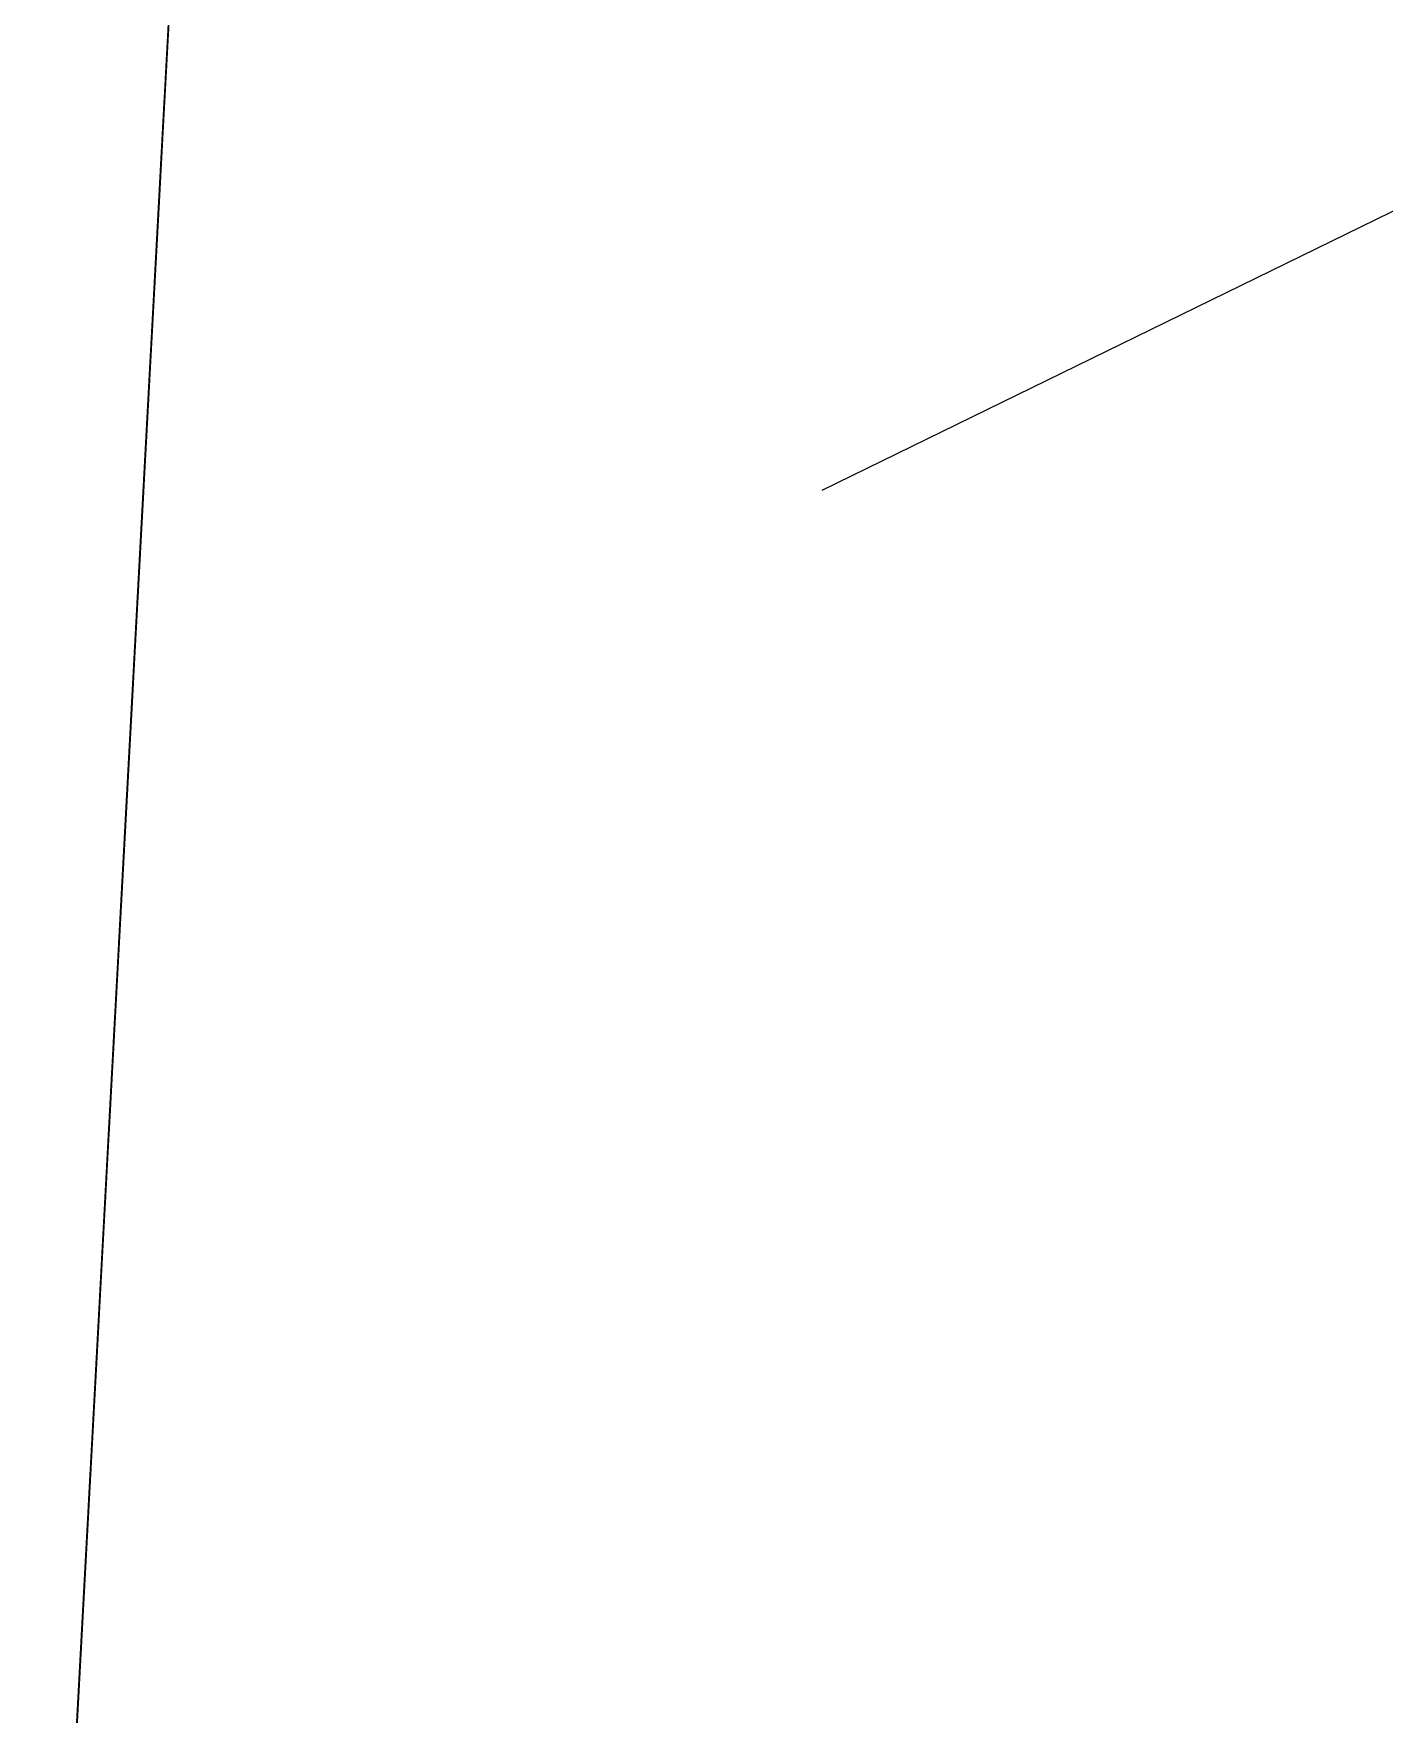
# Model space of a CAD drawing. Extents: x -693 to 354, y -430 to 666.
# Drawn here: x 318.0768 to 318.4187, y -180.7615 to -180.3362 of the extents above; entities that cross this region are included whole.
import ezdxf

# ---------------------------------------------------------------- set-up
doc = ezdxf.new("R2010")
doc.units = 0
doc.layers.get('0').update_dxf_attribs({"linetype": 'continuous'})

# ---------------------------------------------------------------- blocks, each defined once
blk = doc.blocks.new('BLOCK_BLOCK_LISANNE')
at = {"color": 0}
for points in [[(318.122444, -180.121591), (318.121151, -180.145559), (318.12201, -180.129632), (318.121493, -180.139225), (318.103073, -180.480623)], [(318.114298, -180.272578), (318.110695, -180.339348), (318.111744, -180.319912)], [(318.113771, -180.282334), (318.110834, -180.336785), (318.111499, -180.324447)], [(318.113805, -180.281715), (318.103073, -180.480623)], [(318.119596, -180.174378), (318.116034, -180.2404), (318.118886, -180.187543), (318.120934, -180.14958), (318.11568, -180.246968), (318.115986, -180.241284), (318.116413, -180.233374), (318.12211, -180.127791), (318.117147, -180.219765), (318.11878, -180.189507), (318.120102, -180.165011), (318.122236, -180.125448), (318.121992, -180.129966), (318.120674, -180.154398), (318.121266, -180.143434), (318.114298, -180.272578), (318.115952, -180.241927), (318.113771, -180.282334), (318.103073, -180.480623)], [(318.120484, -180.157925), (318.110834, -180.336785), (318.11042, -180.344451), (318.110695, -180.339348), (318.11042, -180.344451), (318.111499, -180.324447)], [(318.116035, -180.24038), (318.103073, -180.480623)], [(318.121493, -180.139225), (318.119063, -180.184258), (318.121151, -180.145559), (318.12056, -180.156512), (318.11998, -180.16727), (318.119215, -180.181441), (318.119399, -180.178028), (318.103073, -180.480623)], [(318.120743, -180.153115), (318.11998, -180.16727), (318.12056, -180.156512), (318.120169, -180.163758), (318.103073, -180.480623)], [(318.119835, -180.16995), (318.119214, -180.181452), (318.119466, -180.176786), (318.118226, -180.199777), (318.12019, -180.163366), (318.120219, -180.162841), (318.120247, -180.162316), (318.11996, -180.167642), (318.116007, -180.240894), (318.118656, -180.191799), (318.115925, -180.242427), (318.113988, -180.278327), (318.115852, -180.243775), (318.112203, -180.311406), (318.111918, -180.316694), (318.111783, -180.319195), (318.103073, -180.480623)], [(318.120169, -180.163758), (318.119399, -180.178028), (318.11998, -180.16727), (318.119464, -180.17683), (318.111783, -180.319195), (318.117574, -180.21185), (318.112893, -180.298624), (318.112197, -180.311523), (318.111801, -180.31886), (318.103073, -180.480623)], [(318.119063, -180.184258), (318.117888, -180.206036), (318.118827, -180.18864), (318.118124, -180.201655), (318.103073, -180.480623)], [(318.086531, -180.787219), (318.094005, -180.648701), (318.093588, -180.656428), (318.087337, -180.772285), (318.088154, -180.757133), (318.088474, -180.751201), (318.091016, -180.704095), (318.089167, -180.738359), (318.093251, -180.662673), (318.117271, -180.21748)], [(318.118002, -180.203924), (318.103073, -180.480623), (318.094192, -180.645234), (318.09099, -180.70458), (318.092238, -180.681444), (318.0913, -180.698827), (318.091654, -180.692275), (318.093943, -180.649841), (318.089822, -180.726213), (318.090555, -180.712645), (318.090853, -180.707108), (318.091192, -180.700838), (318.091497, -180.695177), (318.09167, -180.691967), (318.09184, -180.688814), (318.092422, -180.678031), (318.092786, -180.671288), (318.0929, -180.66917), (318.096287, -180.606405), (318.092404, -180.678358), (318.094174, -180.645553), (318.09469, -180.636005), (318.094302, -180.64318), (318.095628, -180.618614), (318.102196, -180.496877), (318.097802, -180.578321), (318.092982, -180.667656), (318.090482, -180.713981), (318.091146, -180.701678), (318.099708, -180.542983), (318.092088, -180.684216), (318.098522, -180.564976), (318.092545, -180.675747), (318.092996, -180.667388), (318.092892, -180.669313), (318.097309, -180.587454), (318.091541, -180.694365), (318.087648, -180.766516), (318.097112, -180.591113), (318.096654, -180.599603), (318.087364, -180.771785), (318.096166, -180.608646), (318.094956, -180.631059), (318.094511, -180.63931), (318.086383, -180.78996)], [(318.103073, -180.480623), (318.117271, -180.21748), (318.118002, -180.203924), (318.116035, -180.24038), (318.116561, -180.230629), (318.11723, -180.218237), (318.116676, -180.228495), (318.118434, -180.195914), (318.116035, -180.24038), (318.118434, -180.195914)], [(318.118226, -180.199777), (318.117749, -180.208614), (318.118045, -180.203131), (318.117386, -180.21535), (318.116007, -180.240894), (318.116544, -180.230944), (318.115659, -180.247359), (318.103073, -180.480623)], [(318.118124, -180.201655), (318.115925, -180.242427), (318.117888, -180.206036), (318.116139, -180.238447), (318.115852, -180.243775), (318.112203, -180.311406), (318.103073, -180.480623)], [(318.114916, -180.261113), (318.112908, -180.298344), (318.113606, -180.285398), (318.115951, -180.24194), (318.111616, -180.322281), (318.116216, -180.237031), (318.114558, -180.267751), (318.111123, -180.331413), (318.11123, -180.329447), (318.11182, -180.318501), (318.114175, -180.274864), (318.103073, -180.480623)], [(318.115659, -180.247359), (318.114558, -180.267751), (318.115559, -180.249213), (318.116007, -180.240894), (318.113988, -180.278327), (318.114175, -180.274864), (318.11311, -180.294586), (318.111918, -180.316694), (318.112046, -180.314306), (318.111953, -180.316042), (318.103073, -180.480623)], [(318.11042, -180.344451), (318.112506, -180.30579), (318.113221, -180.292536), (318.113567, -180.286118), (318.11581, -180.24455), (318.116035, -180.24038)], [(318.114243, -180.273599), (318.114298, -180.272578), (318.111744, -180.319912), (318.115233, -180.255251), (318.115952, -180.241927), (318.103073, -180.480623)], [(318.11123, -180.329447), (318.110996, -180.33377), (318.111123, -180.331413), (318.11182, -180.318501), (318.114175, -180.274864), (318.11311, -180.294586), (318.111087, -180.332095), (318.111796, -180.318943), (318.112519, -180.30555), (318.103073, -180.480623)], [(318.11311, -180.294586), (318.112212, -180.311246), (318.112519, -180.30555), (318.112046, -180.314306), (318.111974, -180.315644), (318.111087, -180.332095), (318.11071, -180.339072), (318.110996, -180.33377), (318.1111, -180.331854), (318.111796, -180.318943), (318.111512, -180.324208), (318.103073, -180.480623)], [(318.111953, -180.316042), (318.11071, -180.339072), (318.111918, -180.316694)], [(318.111783, -180.319195), (318.110656, -180.340075), (318.111726, -180.320248)], [(318.111783, -180.319195), (318.110611, -180.34092), (318.111801, -180.31886), (318.110826, -180.336922), (318.112387, -180.308003), (318.110324, -180.346222), (318.11167, -180.321278)], [(318.111008, -180.333545), (318.10975, -180.356867), (318.110231, -180.347951), (318.110363, -180.34551), (318.103073, -180.480623)], [(318.112893, -180.298624), (318.112723, -180.301762), (318.112387, -180.308003), (318.11167, -180.321278), (318.111008, -180.333545), (318.110363, -180.34551)], [(318.112046, -180.314306), (318.112212, -180.311246), (318.111974, -180.315644), (318.111512, -180.324208), (318.1111, -180.331854), (318.11071, -180.339072)], [(318.110695, -180.339348), (318.111133, -180.331241)], [(318.110996, -180.33377), (318.11071, -180.339072)], [(318.110231, -180.347951), (318.109547, -180.360637), (318.10975, -180.356867), (318.110363, -180.34551), (318.110729, -180.338723), (318.110346, -180.345816), (318.110125, -180.349928), (318.103073, -180.480623)], [(318.11071, -180.339072), (318.110656, -180.340075), (318.110611, -180.34092), (318.110826, -180.336922), (318.110324, -180.346222), (318.10975, -180.356867)], [(318.110125, -180.349928), (318.110346, -180.345816), (318.110729, -180.338723), (318.110363, -180.34551)], [(318.110695, -180.339348), (318.11049, -180.343147)], [(318.110834, -180.336785), (318.110769, -180.337984)], [(318.109195, -180.367154), (318.110062, -180.351083), (318.110669, -180.339833), (318.10975, -180.356875), (318.108742, -180.37555)], [(318.099708, -180.542983), (318.101169, -180.515912), (318.101635, -180.507273), (318.103593, -180.470987), (318.106424, -180.418508), (318.108954, -180.371627), (318.109484, -180.361806), (318.109921, -180.353707), (318.110299, -180.346687)], [(318.109195, -180.367154), (318.109259, -180.365962), (318.109517, -180.361179), (318.109994, -180.352352), (318.110301, -180.346661), (318.109703, -180.357742), (318.109375, -180.363822)], [(318.110363, -180.34551), (318.110231, -180.347951), (318.10975, -180.356867)], [(318.110299, -180.346687), (318.110391, -180.344988)], [(318.108742, -180.37555), (318.109247, -180.366194), (318.109647, -180.358782), (318.110125, -180.349928)], [(318.109547, -180.360637), (318.110125, -180.349928)], [(318.109547, -180.360637), (318.109132, -180.368315), (318.108062, -180.388157)], [(318.10975, -180.356867), (318.109547, -180.360637)], [(318.103073, -180.480623), (318.108395, -180.381984), (318.108004, -180.38923), (318.108732, -180.375731), (318.108475, -180.380494), (318.109171, -180.367598), (318.108811, -180.37427), (318.109047, -180.369902), (318.109375, -180.363822), (318.109047, -180.369902), (318.109375, -180.363822)], [(318.108395, -180.381984), (318.108732, -180.375731), (318.109171, -180.367598), (318.109375, -180.363822)], [(318.10874, -180.375581), (318.109047, -180.369902), (318.109375, -180.363822)], [(318.103073, -180.480623), (318.108917, -180.372309), (318.109195, -180.367154), (318.10906, -180.369653), (318.108989, -180.370966), (318.108917, -180.372309), (318.108992, -180.370928), (318.109195, -180.367154)], [(318.109195, -180.367154), (318.108917, -180.372309)], [(318.108989, -180.370966), (318.109071, -180.369451)], [(318.103073, -180.480623), (318.108567, -180.378793), (318.108692, -180.376486), (318.108917, -180.372309), (318.108989, -180.370966), (318.108461, -180.380765), (318.109049, -180.369862), (318.108714, -180.376064), (318.108461, -180.380765), (318.109049, -180.369862)], [(318.108917, -180.372309), (318.108611, -180.37798), (318.108992, -180.370928), (318.108094, -180.387562), (318.108165, -180.386252), (318.103073, -180.480623)], [(318.108165, -180.386252), (318.108917, -180.372309)], [(318.108611, -180.37798), (318.108989, -180.370976)], [(318.108917, -180.372309), (318.108692, -180.376486)], [(318.108714, -180.376064), (318.109017, -180.370451)], [(318.108811, -180.37427), (318.108849, -180.373574)], [(318.108992, -180.370928), (318.10906, -180.369653), (318.108917, -180.372309)], [(318.108917, -180.372309), (318.108992, -180.370928)], [(318.108917, -180.372309), (318.108989, -180.370966)], [(318.109049, -180.369862), (318.109003, -180.370705)], [(318.103073, -180.480623), (318.108274, -180.384234), (318.108165, -180.386252), (318.107898, -180.391197), (318.108094, -180.387562), (318.108666, -180.376956), (318.107702, -180.394832), (318.10874, -180.375581), (318.107393, -180.400563), (318.108768, -180.375075), (318.108702, -180.37629), (318.107467, -180.399187), (318.108168, -180.386199)], [(318.107627, -180.396213), (318.108449, -180.380981), (318.108742, -180.37555)], [(318.108094, -180.387562), (318.108611, -180.37798)], [(318.108165, -180.386252), (318.108666, -180.376956), (318.10874, -180.375581)], [(318.10874, -180.375581), (318.108768, -180.375075), (318.108702, -180.37629), (318.108274, -180.384234), (318.108168, -180.386199)], [(318.108461, -180.380765), (318.108635, -180.37754)], [(318.108567, -180.378793), (318.108669, -180.376906)], [(318.108611, -180.37798), (318.108692, -180.376486)], [(318.108395, -180.381984), (318.108004, -180.38923)], [(318.108567, -180.378793), (318.108395, -180.381991)], [(318.108475, -180.380494), (318.10856, -180.378923)], [(318.108567, -180.378793), (318.108491, -180.380212)], [(318.107863, -180.391846), (318.105595, -180.433885), (318.108313, -180.383494), (318.105502, -180.4356), (318.107898, -180.391197), (318.107702, -180.394832), (318.107393, -180.400563), (318.107467, -180.399187), (318.107541, -180.397808), (318.1049, -180.446764), (318.106144, -180.4237), (318.105828, -180.429558), (318.10468, -180.45084), (318.105124, -180.442611), (318.104807, -180.448491), (318.105102, -180.443023), (318.103073, -180.480623)], [(318.108313, -180.383494), (318.105613, -180.43354)], [(318.108168, -180.386199), (318.108095, -180.387537), (318.107676, -180.395306), (318.106704, -180.413316), (318.106428, -180.418435)], [(318.108168, -180.386199), (318.107467, -180.399187)], [(318.107898, -180.391197), (318.107863, -180.391846), (318.108313, -180.383494)], [(318.108004, -180.38923), (318.108194, -180.385702)], [(318.108094, -180.387562), (318.108165, -180.386252)], [(318.107067, -180.406599), (318.102196, -180.496877), (318.105594, -180.433899), (318.108062, -180.388157), (318.097802, -180.578321), (318.105879, -180.428614), (318.107627, -180.396213), (318.096024, -180.611266), (318.091875, -180.688165), (318.101687, -180.506303), (318.093207, -180.663481), (318.096058, -180.610637), (318.103073, -180.480623)], [(318.097802, -180.578321), (318.102196, -180.496877), (318.105594, -180.433899), (318.107067, -180.406599), (318.108062, -180.388157)], [(318.108062, -180.388157), (318.107627, -180.396213)], [(318.107878, -180.391563), (318.107929, -180.390621)], [(318.107898, -180.391197), (318.108094, -180.387562)], [(318.107757, -180.39381), (318.107138, -180.405286), (318.10706, -180.40672), (318.106761, -180.412276), (318.106406, -180.418853), (318.106408, -180.418803), (318.106293, -180.420948), (318.107695, -180.39495), (318.106069, -180.425102), (318.105769, -180.430653), (318.107551, -180.397633), (318.098518, -180.565053), (318.098214, -180.570686), (318.098443, -180.566438), (318.097865, -180.57715), (318.097356, -180.586575), (318.09741, -180.585589), (318.099179, -180.552791), (318.097563, -180.58275), (318.099351, -180.5496), (318.098119, -180.572438), (318.099783, -180.541592), (318.105591, -180.433959), (318.105904, -180.428156), (318.105152, -180.442082), (318.107291, -180.40245), (318.104671, -180.451013), (318.106667, -180.414019), (318.103861, -180.466026), (318.103582, -180.471185), (318.100774, -180.523241), (318.105009, -180.444735), (318.101099, -180.517203), (318.101857, -180.503167), (318.10466, -180.451204), (318.104852, -180.447647), (318.105456, -180.436458), (318.103536, -180.472037), (318.102467, -180.491846), (318.105701, -180.431923), (318.100559, -180.52722), (318.098925, -180.557506), (318.100044, -180.536758), (318.100606, -180.526343), (318.097415, -180.585493), (318.097153, -180.590347), (318.098133, -180.572188), (318.100202, -180.533831), (318.098099, -180.572809), (318.103261, -180.477134), (318.10236, -180.493833), (318.103946, -180.464438), (318.102935, -180.483182), (318.101454, -180.51063), (318.09737, -180.586323), (318.103073, -180.480623)], [(318.106761, -180.412276), (318.10706, -180.40672), (318.107138, -180.405286), (318.107757, -180.39381), (318.107695, -180.39495), (318.107551, -180.397633), (318.107291, -180.40245), (318.106667, -180.414019), (318.105701, -180.431923), (318.105009, -180.444735), (318.103582, -180.471185)], [(318.107065, -180.406629), (318.107704, -180.394799)], [(318.107467, -180.399187), (318.107393, -180.400563), (318.107702, -180.394832), (318.107898, -180.391197)], [(318.107627, -180.396213), (318.105879, -180.428614), (318.101687, -180.506303), (318.096058, -180.610637), (318.093207, -180.663481)], [(318.105102, -180.443023), (318.105124, -180.442611), (318.105828, -180.429558), (318.106144, -180.4237), (318.107541, -180.397808), (318.107467, -180.399187)], [(318.106418, -180.418619), (318.107018, -180.407509)], [(318.106761, -180.412276), (318.106406, -180.418853)], [(318.098345, -180.568251), (318.097711, -180.580005), (318.098007, -180.574523), (318.09733, -180.587072), (318.103392, -180.474709), (318.10177, -180.504775), (318.102877, -180.484247), (318.103891, -180.465463), (318.101407, -180.511507), (318.101167, -180.515947), (318.104286, -180.458135), (318.100628, -180.525937), (318.104885, -180.447031), (318.105329, -180.438802), (318.100089, -180.535927), (318.105897, -180.428284), (318.099724, -180.542687), (318.099354, -180.549549), (318.099038, -180.555414), (318.106235, -180.422025), (318.106406, -180.418853), (318.096997, -180.593238), (318.106406, -180.418853), (318.096773, -180.597384), (318.106406, -180.418853), (318.106408, -180.418803), (318.098443, -180.566438), (318.106293, -180.420948), (318.098518, -180.565053), (318.105904, -180.428156), (318.106069, -180.425102), (318.105769, -180.430653), (318.105591, -180.433959), (318.105456, -180.436458), (318.10466, -180.451204), (318.105152, -180.442082), (318.103861, -180.466026), (318.104671, -180.451013), (318.103536, -180.472037), (318.103946, -180.464438), (318.104852, -180.447647), (318.103261, -180.477134), (318.102935, -180.483182), (318.102467, -180.491846), (318.099179, -180.552791), (318.10236, -180.493833), (318.099351, -180.5496), (318.099783, -180.541592), (318.101454, -180.51063), (318.100202, -180.533831), (318.100559, -180.52722), (318.096773, -180.597384), (318.098214, -180.570686), (318.097865, -180.57715), (318.097008, -180.593036), (318.097356, -180.586575), (318.103073, -180.480623)], [(318.097356, -180.586575), (318.097865, -180.57715), (318.098214, -180.570686), (318.098443, -180.566438), (318.098518, -180.565053), (318.099179, -180.552791), (318.099351, -180.5496), (318.099783, -180.541592), (318.100202, -180.533831), (318.100559, -180.52722), (318.101454, -180.51063), (318.10236, -180.493833), (318.103946, -180.464438), (318.103261, -180.477134), (318.102935, -180.483182), (318.102467, -180.491846), (318.103536, -180.472037), (318.104852, -180.447647), (318.105456, -180.436458), (318.10466, -180.451204), (318.103861, -180.466026), (318.104671, -180.451013), (318.105152, -180.442082), (318.105591, -180.433959), (318.105904, -180.428156), (318.105769, -180.430653), (318.106069, -180.425102), (318.106293, -180.420948), (318.106408, -180.418803), (318.106406, -180.418853)], [(318.104286, -180.458135), (318.104885, -180.447031), (318.105329, -180.438802), (318.105897, -180.428284), (318.106235, -180.422025), (318.106406, -180.418853)], [(318.106428, -180.418435), (318.106438, -180.418261), (318.10603, -180.425825), (318.105845, -180.429241), (318.105784, -180.430381), (318.105276, -180.439783)], [(318.106113, -180.424273), (318.106354, -180.419807), (318.106418, -180.418619)], [(318.106418, -180.418619), (318.106428, -180.418435)], [(318.106113, -180.424273), (318.105971, -180.426905), (318.104719, -180.450123), (318.10391, -180.465106)], [(318.106113, -180.424273), (318.105745, -180.431101), (318.105399, -180.437519), (318.105276, -180.439783)], [(318.105595, -180.433885), (318.104618, -180.451984)], [(318.105595, -180.433885), (318.105502, -180.4356), (318.1049, -180.446764), (318.10468, -180.45084), (318.104807, -180.448491), (318.105102, -180.443023)], [(318.105276, -180.439783), (318.105102, -180.443023)], [(318.104212, -180.459515), (318.102604, -180.489311), (318.104418, -180.455691), (318.103109, -180.479957), (318.104297, -180.457932), (318.103201, -180.478244), (318.103703, -180.46894), (318.103883, -180.465617), (318.104073, -180.46208), (318.104125, -180.46113), (318.104612, -180.452097), (318.10377, -180.4677), (318.104612, -180.452097), (318.101693, -180.506199), (318.100976, -180.519483), (318.102456, -180.492052), (318.101928, -180.501848), (318.100976, -180.519483), (318.101592, -180.508072), (318.103073, -180.480623)], [(318.10377, -180.4677), (318.104607, -180.452195)], [(318.104125, -180.46113), (318.104297, -180.457932), (318.104212, -180.459515), (318.104418, -180.455691), (318.104612, -180.452097)], [(318.099038, -180.555414), (318.099354, -180.549549), (318.099724, -180.542687), (318.100089, -180.535927), (318.100628, -180.525937), (318.101167, -180.515947), (318.101407, -180.511507), (318.10177, -180.504775), (318.102877, -180.484247), (318.103392, -180.474709), (318.103891, -180.465463), (318.104286, -180.458135)], [(318.104286, -180.458135), (318.10391, -180.465106)], [(318.102972, -180.482491), (318.102483, -180.491561), (318.102709, -180.487367), (318.102264, -180.495613), (318.101859, -180.50313), (318.103286, -180.476677), (318.100976, -180.519483), (318.102865, -180.484473), (318.103767, -180.467766), (318.10355, -180.471777), (318.104047, -180.462571), (318.10372, -180.468628), (318.103797, -180.467211), (318.102348, -180.494067), (318.100576, -180.526901), (318.101854, -180.503214), (318.101295, -180.513578), (318.100365, -180.530817), (318.103073, -180.480623)], [(318.100976, -180.519483), (318.101592, -180.508072), (318.101928, -180.501848), (318.102456, -180.492052), (318.102604, -180.489311), (318.103109, -180.479957), (318.103201, -180.478244), (318.103703, -180.46894), (318.103883, -180.465617), (318.104073, -180.46208), (318.104125, -180.46113)], [(318.103201, -180.478244), (318.102709, -180.487367), (318.103109, -180.479957), (318.102972, -180.482491), (318.103286, -180.476677), (318.103703, -180.46894), (318.103767, -180.467766), (318.103883, -180.465617), (318.104073, -180.46208), (318.104047, -180.462571), (318.104125, -180.46113), (318.102456, -180.492052), (318.102604, -180.489311), (318.101928, -180.501848), (318.102483, -180.491561), (318.102264, -180.495613), (318.101592, -180.508072), (318.101859, -180.50313), (318.100976, -180.519483), (318.103073, -180.480623)], [(318.104047, -180.462571), (318.103767, -180.467766), (318.103286, -180.476677), (318.102972, -180.482491), (318.102709, -180.487367), (318.102483, -180.491561), (318.102264, -180.495613), (318.101859, -180.50313), (318.100976, -180.519483)], [(318.104047, -180.462571), (318.103797, -180.467211)], [(318.104125, -180.46113), (318.104047, -180.462571)], [(318.103797, -180.467211), (318.10372, -180.468628)], [(318.10391, -180.465106), (318.103873, -180.465793), (318.103797, -180.467211)], [(318.10372, -180.468628), (318.103618, -180.470526), (318.103579, -180.471251), (318.103363, -180.475247), (318.102779, -180.486072), (318.102187, -180.497036), (318.101784, -180.504514), (318.100889, -180.521106), (318.100232, -180.533273)], [(318.100365, -180.530817), (318.101295, -180.513578), (318.101854, -180.503214), (318.102348, -180.494067), (318.102865, -180.484473), (318.10355, -180.471777), (318.10372, -180.468628)], [(318.101857, -180.503167), (318.101099, -180.517203), (318.100861, -180.521619), (318.103582, -180.471185), (318.102741, -180.486772), (318.100918, -180.520571), (318.101488, -180.509999), (318.103073, -180.480623)], [(318.10377, -180.4677), (318.101693, -180.506199), (318.100976, -180.519483)], [(318.101099, -180.517203), (318.101857, -180.503167), (318.103582, -180.471185)], [(318.101488, -180.509999), (318.102741, -180.486772), (318.103582, -180.471185)], [(318.10377, -180.4677), (318.10289, -180.484019)], [(318.101488, -180.509999), (318.102203, -180.496742), (318.102899, -180.483853), (318.103452, -180.473594), (318.103332, -180.475829), (318.102993, -180.482104), (318.101799, -180.504233), (318.10091, -180.520715), (318.100668, -180.5252)], [(318.076834, -180.966953), (318.103073, -180.480623)], [(318.080917, -180.891263), (318.078285, -180.94005), (318.080111, -180.906211), (318.078857, -180.929441), (318.103073, -180.480623)], [(318.08154, -180.879718), (318.08081, -180.89326), (318.081179, -180.886407), (318.080721, -180.89491), (318.080771, -180.893982), (318.081031, -180.889148), (318.081327, -180.883666), (318.103073, -180.480623)], [(318.081677, -180.877184), (318.081179, -180.886407), (318.081341, -180.883416), (318.08154, -180.879718), (318.08081, -180.89326), (318.080975, -180.8902), (318.103073, -180.480623)], [(318.083946, -180.835132), (318.082576, -180.860512), (318.083156, -180.849766), (318.081526, -180.87999), (318.082438, -180.863081), (318.08121, -180.885839), (318.08113, -180.887318), (318.080926, -180.891095), (318.082178, -180.867894), (318.103073, -180.480623)], [(318.082178, -180.867894), (318.081183, -180.886345), (318.080926, -180.891095), (318.082403, -180.86373), (318.103073, -180.480623)], [(318.081802, -180.874866), (318.080975, -180.8902), (318.081464, -180.88113), (318.082282, -180.865964), (318.081341, -180.883416), (318.081677, -180.877184), (318.103073, -180.480623)], [(318.083051, -180.851721), (318.081856, -180.873871), (318.082677, -180.858651), (318.083222, -180.848554), (318.082262, -180.866342), (318.081888, -180.873273), (318.08204, -180.870453), (318.103073, -180.480623)], [(318.084529, -180.824323), (318.082405, -180.86369), (318.08435, -180.827639), (318.084728, -180.820642), (318.083051, -180.851721), (318.082257, -180.866431), (318.082405, -180.86369), (318.083051, -180.851721), (318.082677, -180.858651), (318.083051, -180.851721), (318.083601, -180.841515), (318.083222, -180.848554), (318.083903, -180.835923), (318.08367, -180.840251), (318.083828, -180.837321), (318.103073, -180.480623)], [(318.087648, -180.766516), (318.085186, -180.812138), (318.083156, -180.849766), (318.085812, -180.800538), (318.084662, -180.821863), (318.083946, -180.835132), (318.084206, -180.830303), (318.087079, -180.777052), (318.082417, -180.863472), (318.084903, -180.817388), (318.087364, -180.771785), (318.082576, -180.860512), (318.103073, -180.480623)], [(318.085429, -180.807645), (318.085248, -180.810997), (318.085392, -180.808328), (318.084866, -180.818086), (318.083051, -180.851721), (318.084728, -180.820642), (318.085041, -180.814834), (318.083051, -180.851721), (318.08511, -180.813547), (318.083051, -180.851721), (318.084385, -180.826987), (318.083601, -180.841515), (318.083903, -180.835923), (318.103073, -180.480623)], [(318.085978, -180.797463), (318.08551, -180.806138), (318.085626, -180.803985), (318.085737, -180.801938), (318.085881, -180.799257), (318.083838, -180.837134), (318.083229, -180.848419), (318.083291, -180.847269), (318.085101, -180.813727), (318.085288, -180.81025), (318.103073, -180.480623)], [(318.085186, -180.812138), (318.083946, -180.835132), (318.084662, -180.821863), (318.085812, -180.800538), (318.087178, -180.775233), (318.086858, -180.781149), (318.085094, -180.81385), (318.083587, -180.841776), (318.103073, -180.480623)], [(318.090597, -180.711856), (318.089822, -180.726213), (318.090148, -180.720175), (318.089141, -180.738841), (318.090619, -180.711446), (318.088664, -180.74769), (318.090175, -180.719676), (318.08435, -180.827639)], [(318.084529, -180.824323), (318.090008, -180.722775), (318.084728, -180.820642), (318.089438, -180.733341), (318.084866, -180.818086)], [(318.085392, -180.808328), (318.088593, -180.748995), (318.085429, -180.807645)], [(318.086516, -180.787498), (318.088359, -180.753341), (318.087403, -180.771051)], [(318.084228, -180.829908), (318.088159, -180.757037), (318.085288, -180.81025)], [(318.08551, -180.806138), (318.103073, -180.480623)], [(318.089181, -180.73811), (318.088701, -180.747001), (318.088785, -180.74545), (318.0879, -180.761847)], [(318.085792, -180.800919), (318.090008, -180.722775), (318.086598, -180.785971), (318.091875, -180.688165), (318.08715, -180.775749)], [(318.087606, -180.7673), (318.093219, -180.663254), (318.088562, -180.749572), (318.088919, -180.742953), (318.088816, -180.744869), (318.095048, -180.629366), (318.088816, -180.744869), (318.089088, -180.739828), (318.09635, -180.605228), (318.096744, -180.597928), (318.089946, -180.723924), (318.096744, -180.597928), (318.091412, -180.696757), (318.095747, -180.616414), (318.092827, -180.670526), (318.094908, -180.63195), (318.093947, -180.649767), (318.103073, -180.480623)], [(318.091146, -180.701678), (318.088181, -180.756633), (318.092088, -180.684216), (318.090312, -180.717134), (318.08904, -180.740724), (318.090488, -180.713881), (318.091541, -180.694365), (318.085812, -180.800538), (318.087648, -180.766516), (318.092892, -180.669313), (318.092996, -180.667388), (318.092545, -180.675747), (318.087688, -180.765769), (318.087487, -180.769508), (318.087352, -180.772001), (318.087178, -180.775233), (318.103073, -180.480623)], [(318.091192, -180.700838), (318.090915, -180.705971), (318.091497, -180.695177), (318.089852, -180.725666), (318.09041, -180.715331), (318.090853, -180.707108), (318.090555, -180.712645), (318.089297, -180.73595), (318.088071, -180.75867), (318.089068, -180.740188), (318.090285, -180.717641), (318.08909, -180.739794), (318.089372, -180.734567), (318.086957, -180.779327), (318.087075, -180.777144), (318.087502, -180.769224), (318.087326, -180.772481), (318.103073, -180.480623)], [(318.092079, -180.684387), (318.087487, -180.769508), (318.087688, -180.765769), (318.087352, -180.772001), (318.088042, -180.759221), (318.088234, -180.75565), (318.088874, -180.743787), (318.089514, -180.731923), (318.089595, -180.73042), (318.089428, -180.733527), (318.089181, -180.738109), (318.090893, -180.706371), (318.103073, -180.480623)], [(318.089822, -180.726213), (318.09041, -180.715331), (318.090555, -180.712645), (318.087502, -180.769224), (318.088159, -180.757037), (318.089141, -180.738841), (318.088664, -180.74769), (318.089372, -180.734567), (318.08909, -180.739794), (318.089852, -180.725666), (318.103073, -180.480623)], [(318.088339, -180.753717), (318.087968, -180.760579), (318.087999, -180.760009), (318.088874, -180.743787), (318.088317, -180.754119), (318.089514, -180.731923), (318.103073, -180.480623)], [(318.088339, -180.753717), (318.087999, -180.760009), (318.088007, -180.759869), (318.103073, -180.480623)], [(318.088234, -180.75565), (318.088007, -180.759869), (318.088042, -180.759221), (318.088874, -180.743787), (318.088339, -180.753717), (318.103073, -180.480623)], [(318.089514, -180.731923), (318.088011, -180.759785), (318.088317, -180.754119), (318.089595, -180.73042), (318.089428, -180.733527), (318.089151, -180.738657), (318.089068, -180.740188), (318.088071, -180.75867), (318.103073, -180.480623)], [(318.095518, -180.620649), (318.091395, -180.697062), (318.0957, -180.617277), (318.09266, -180.673619), (318.093827, -180.65199), (318.095232, -180.62595), (318.095023, -180.629821), (318.095231, -180.625969), (318.089025, -180.740996), (318.089762, -180.727324), (318.089025, -180.740996), (318.090129, -180.720536), (318.089201, -180.737731), (318.089025, -180.740996), (318.103073, -180.480623)], [(318.089912, -180.724546), (318.08904, -180.740724), (318.090312, -180.717134), (318.103073, -180.480623)], [(318.090482, -180.713981), (318.090008, -180.722775), (318.089181, -180.73811), (318.092982, -180.667656), (318.097802, -180.578321), (318.096024, -180.611266), (318.091875, -180.688165), (318.103073, -180.480623)], [(318.09184, -180.688814), (318.092079, -180.684387), (318.092422, -180.678031), (318.090893, -180.706371), (318.09167, -180.691967), (318.103073, -180.480623)], [(318.0929, -180.66917), (318.092243, -180.681348), (318.092404, -180.678358), (318.092097, -180.68406), (318.092014, -180.685597), (318.092089, -180.684203), (318.092342, -180.679512), (318.092786, -180.671288), (318.092422, -180.678031), (318.091654, -180.692275), (318.09099, -180.70458), (318.0913, -180.698827), (318.092238, -180.681444), (318.091988, -180.68608), (318.091902, -180.687667), (318.091942, -180.68693), (318.103073, -180.480623)], [(318.093207, -180.663481), (318.093219, -180.663254), (318.091875, -180.688165), (318.09635, -180.605228), (318.095048, -180.629366), (318.099079, -180.554649), (318.099881, -180.539784), (318.09635, -180.605228), (318.100423, -180.529748), (318.100691, -180.524769), (318.100359, -180.530931), (318.100235, -180.533232), (318.096744, -180.597928), (318.100419, -180.52982), (318.10018, -180.534234), (318.100074, -180.536199), (318.096744, -180.597928), (318.099147, -180.553388), (318.097538, -180.583211), (318.095747, -180.616414), (318.096589, -180.600799), (318.094908, -180.63195), (318.093947, -180.649767), (318.094226, -180.644604), (318.092827, -180.670526), (318.095606, -180.619017), (318.103073, -180.480623)], [(318.103073, -180.480623), (318.095838, -180.614728), (318.096429, -180.603763), (318.094226, -180.644604), (318.095339, -180.623975), (318.095606, -180.619017), (318.097178, -180.589877), (318.097522, -180.583499), (318.097723, -180.579779), (318.096589, -180.600799), (318.098161, -180.571673), (318.098755, -180.560652), (318.097538, -180.583211), (318.099249, -180.551501), (318.099147, -180.553388), (318.100325, -180.531556), (318.100074, -180.536199), (318.101001, -180.519023), (318.100323, -180.531599)], [(318.09733, -180.587072), (318.096752, -180.597771), (318.097227, -180.588974), (318.096997, -180.593238), (318.096357, -180.605107), (318.096277, -180.606581), (318.096773, -180.597384), (318.09604, -180.610976), (318.096256, -180.606969), (318.096197, -180.608059), (318.096773, -180.597384), (318.096092, -180.610012), (318.097008, -180.593036), (318.096885, -180.595309), (318.096171, -180.608553), (318.096885, -180.595309), (318.096453, -180.603321), (318.097138, -180.590633), (318.095633, -180.618511), (318.096508, -180.602302), (318.103073, -180.480623)], [(318.100393, -180.530289), (318.099773, -180.541781), (318.100365, -180.530817), (318.098755, -180.560652), (318.097723, -180.579779), (318.098161, -180.571673), (318.098918, -180.557638), (318.099018, -180.555772), (318.097522, -180.583499), (318.099334, -180.549922), (318.097178, -180.589877), (318.100232, -180.533273), (318.100071, -180.536258), (318.09922, -180.55203), (318.096429, -180.603763), (318.096939, -180.594316), (318.095838, -180.614728), (318.097243, -180.588686), (318.097921, -180.576104), (318.09863, -180.562973), (318.098377, -180.567652), (318.098552, -180.56442), (318.103073, -180.480623)], [(318.099795, -180.541381), (318.098855, -180.558807), (318.099196, -180.552489), (318.098356, -180.568046), (318.097912, -180.57627), (318.097345, -180.586781), (318.09697, -180.593746), (318.097202, -180.589433), (318.097185, -180.589748), (318.09986, -180.540182), (318.098479, -180.565764), (318.097666, -180.58084), (318.103073, -180.480623)], [(318.102882, -180.484171), (318.102175, -180.497268), (318.101297, -180.513531), (318.10057, -180.52701), (318.099963, -180.538272), (318.09961, -180.544809), (318.099018, -180.555772)], [(318.101094, -180.517304), (318.10079, -180.52293), (318.100996, -180.519116), (318.10096, -180.519792), (318.100691, -180.524769), (318.100359, -180.530931), (318.100517, -180.527993), (318.100235, -180.533232), (318.100419, -180.52982), (318.103073, -180.480623)], [(318.101186, -180.515593), (318.10096, -180.519792), (318.101094, -180.517304), (318.101572, -180.508451), (318.101598, -180.507957), (318.103073, -180.480623)], [(318.101862, -180.503067), (318.101174, -180.515813), (318.101692, -180.50622), (318.100996, -180.519116), (318.101758, -180.50499), (318.101094, -180.517304), (318.101655, -180.506912), (318.101572, -180.508451), (318.101186, -180.515593), (318.103073, -180.480623)], [(318.101825, -180.50375), (318.101655, -180.506912), (318.101758, -180.50499), (318.101598, -180.507957), (318.101572, -180.508451), (318.101892, -180.502511), (318.101732, -180.505469), (318.102175, -180.49727), (318.101906, -180.50225), (318.102175, -180.49727), (318.101969, -180.501078), (318.101906, -180.50225), (318.103073, -180.480623)], [(318.102882, -180.484171), (318.101835, -180.50357)], [(318.099708, -180.542983), (318.101452, -180.510666), (318.102154, -180.49765)], [(318.101892, -180.502511), (318.102175, -180.49727), (318.101969, -180.501078), (318.101906, -180.50225)], [(318.100517, -180.527993), (318.101231, -180.514772), (318.101906, -180.50225)], [(318.101001, -180.519023), (318.10105, -180.518124), (318.101477, -180.510201), (318.101906, -180.50225)], [(318.101174, -180.515813), (318.101692, -180.50622), (318.101862, -180.503067), (318.101758, -180.50499)], [(318.101572, -180.508451), (318.101655, -180.506912), (318.101758, -180.50499)], [(318.101598, -180.507957), (318.101732, -180.505469), (318.101906, -180.50225)], [(318.101758, -180.50499), (318.101825, -180.50375)], [(318.101825, -180.50375), (318.101892, -180.502511)], [(318.101598, -180.507957), (318.10096, -180.519792)], [(318.101572, -180.508451), (318.101186, -180.515593)], [(318.101598, -180.507957), (318.101572, -180.508451)], [(318.100918, -180.520571), (318.101488, -180.509999)], [(318.100606, -180.526343), (318.100774, -180.523241), (318.101099, -180.517203)], [(318.100861, -180.521619), (318.101099, -180.517203)], [(318.101094, -180.517304), (318.100996, -180.519116)], [(318.100996, -180.519116), (318.101081, -180.517546)], [(318.101094, -180.517304), (318.10103, -180.518484)], [(318.101186, -180.515593), (318.101094, -180.517304)], [(318.098755, -180.560652), (318.099249, -180.551501), (318.100323, -180.531599), (318.101001, -180.519023)], [(318.101001, -180.519023), (318.100325, -180.531556), (318.100074, -180.536199)], [(318.100365, -180.530817), (318.100576, -180.526901), (318.100976, -180.519483)], [(318.10096, -180.519792), (318.100517, -180.527993)], [(318.100668, -180.5252), (318.100614, -180.526195), (318.100918, -180.520571)], [(318.100691, -180.524769), (318.10079, -180.52293), (318.100996, -180.519116)], [(318.100861, -180.521619), (318.100918, -180.520571)], [(318.093207, -180.663481), (318.09635, -180.605228), (318.099079, -180.554649), (318.099881, -180.539784), (318.100423, -180.529748), (318.100691, -180.524769)], [(318.100606, -180.526343), (318.100044, -180.536758), (318.098925, -180.557506), (318.098099, -180.572809), (318.09737, -180.586323), (318.098133, -180.572188), (318.097415, -180.585493), (318.097153, -180.590347), (318.098119, -180.572438), (318.097563, -180.58275), (318.09741, -180.585589), (318.097356, -180.586575)], [(318.099795, -180.541381), (318.099919, -180.539072), (318.100256, -180.532834), (318.100606, -180.526343)], [(318.100314, -180.531763), (318.100653, -180.525478)], [(318.100359, -180.530931), (318.100601, -180.526435)], [(318.099018, -180.555772), (318.099334, -180.549922), (318.099773, -180.541781), (318.100365, -180.530817)], [(318.10018, -180.534234), (318.100373, -180.530666)], [(318.100365, -180.530817), (318.100393, -180.530289), (318.100232, -180.533273)], [(318.100419, -180.52982), (318.100295, -180.532114)], [(318.100419, -180.52982), (318.100498, -180.528343)], [(318.100232, -180.533273), (318.100071, -180.536258), (318.09922, -180.55203), (318.09863, -180.562973), (318.098552, -180.56442)], [(318.100046, -180.536725), (318.100288, -180.532234)], [(318.100235, -180.533232), (318.100268, -180.532616)], [(318.100074, -180.536199), (318.099521, -180.546464)], [(318.09986, -180.540182), (318.099927, -180.538937)], [(318.100074, -180.536199), (318.1001, -180.53573)], [(318.093251, -180.662673), (318.093588, -180.656428), (318.094005, -180.648701), (318.094511, -180.63931), (318.094956, -180.631059), (318.096166, -180.608646), (318.096654, -180.599603), (318.097112, -180.591113), (318.097309, -180.587454), (318.098522, -180.564976), (318.099708, -180.542983)], [(318.099196, -180.552489), (318.098855, -180.558807), (318.098356, -180.568046), (318.097912, -180.57627), (318.097345, -180.586781), (318.097202, -180.589433), (318.09697, -180.593746), (318.097185, -180.589748), (318.097666, -180.58084), (318.098479, -180.565764), (318.09986, -180.540182)], [(318.099196, -180.552489), (318.099795, -180.541381)], [(318.09986, -180.540182), (318.099795, -180.541381)], [(318.097138, -180.590633), (318.097804, -180.578277), (318.09913, -180.553705), (318.099196, -180.552489)], [(318.099147, -180.553388), (318.098249, -180.570027)], [(318.099038, -180.555414), (318.098501, -180.565359)], [(318.098755, -180.560652), (318.098918, -180.557638), (318.099018, -180.555772)], [(318.095838, -180.614728), (318.096429, -180.603763), (318.097178, -180.589877), (318.097522, -180.583499), (318.097723, -180.579779), (318.098161, -180.571673), (318.098755, -180.560652)], [(318.098552, -180.56442), (318.098377, -180.567652), (318.097921, -180.576104), (318.097243, -180.588686), (318.096939, -180.594316), (318.095838, -180.614728)], [(318.098345, -180.568251), (318.098552, -180.56442)], [(318.098345, -180.568251), (318.098007, -180.574523), (318.097711, -180.580005), (318.09733, -180.587072)], [(318.097802, -180.578321), (318.092982, -180.667656), (318.090482, -180.713981), (318.089181, -180.73811)], [(318.091875, -180.688165), (318.096024, -180.611266), (318.097802, -180.578321)], [(318.097538, -180.583211), (318.097009, -180.593024)], [(318.097138, -180.590633), (318.096453, -180.603321), (318.096171, -180.608553), (318.096092, -180.610012), (318.096197, -180.608059), (318.096256, -180.606969), (318.09604, -180.610976), (318.095633, -180.618511), (318.096277, -180.606581), (318.096357, -180.605107), (318.096508, -180.602302), (318.096752, -180.597771), (318.097227, -180.588974), (318.09733, -180.587072)], [(318.09733, -180.587072), (318.096997, -180.593238), (318.096773, -180.597384), (318.097008, -180.593036)], [(318.097008, -180.593036), (318.096885, -180.595309), (318.097138, -180.590633)], [(318.097356, -180.586575), (318.097008, -180.593036)], [(318.092827, -180.670526), (318.093947, -180.649767), (318.094908, -180.63195), (318.095747, -180.616414), (318.096744, -180.597928), (318.09635, -180.605228), (318.095048, -180.629366), (318.093219, -180.663254), (318.091875, -180.688165)], [(318.092238, -180.681444), (318.093943, -180.649841), (318.094192, -180.645234), (318.094783, -180.63427), (318.095828, -180.614897), (318.096595, -180.600697), (318.096663, -180.599431), (318.096586, -180.60085), (318.096353, -180.605167), (318.096287, -180.606405), (318.095628, -180.618614), (318.09469, -180.636005), (318.094302, -180.64318), (318.094174, -180.645553), (318.092404, -180.678358)], [(318.096589, -180.600799), (318.095718, -180.616942)], [(318.094226, -180.644604), (318.095339, -180.623975), (318.095838, -180.614728)], [(318.095023, -180.629821), (318.095232, -180.62595), (318.095518, -180.620649), (318.0957, -180.617277), (318.095231, -180.625969), (318.089762, -180.727324), (318.089025, -180.740996)], [(318.095606, -180.619017), (318.09425, -180.64416)], [(318.095023, -180.629821), (318.095129, -180.627866), (318.094913, -180.631856), (318.094364, -180.642042), (318.09392, -180.650266), (318.093429, -180.659361), (318.093251, -180.662673)], [(318.089025, -180.740996), (318.089201, -180.737731), (318.090129, -180.720536), (318.091395, -180.697062), (318.09266, -180.673619), (318.093827, -180.65199), (318.095023, -180.629821)], [(318.094226, -180.644604), (318.093002, -180.667282)], [(318.087337, -180.772285), (318.088154, -180.757133), (318.088474, -180.751201), (318.089167, -180.738359), (318.091016, -180.704095), (318.093251, -180.662673)], [(318.093207, -180.663481), (318.091875, -180.688165)], [(318.085792, -180.800919), (318.086079, -180.795596), (318.086598, -180.785971), (318.08715, -180.775749), (318.087606, -180.7673), (318.088562, -180.749572), (318.088919, -180.742953), (318.088816, -180.744869), (318.089088, -180.739828), (318.089946, -180.723924), (318.091412, -180.696757), (318.092827, -180.670526)], [(318.092892, -180.669313), (318.091592, -180.693414)], [(318.092422, -180.678031), (318.092786, -180.671288), (318.0929, -180.66917), (318.092404, -180.678358)], [(318.092996, -180.667388), (318.092948, -180.668289)], [(318.092545, -180.675747), (318.09267, -180.67343)], [(318.09099, -180.70458), (318.092089, -180.684203), (318.092342, -180.679512), (318.092422, -180.678031)], [(318.092404, -180.678358), (318.092243, -180.681348), (318.092097, -180.68406), (318.092014, -180.685597), (318.091942, -180.68693), (318.091902, -180.687667), (318.091988, -180.68608)], [(318.092422, -180.678031), (318.09208, -180.684373)], [(318.092238, -180.681444), (318.091654, -180.692275), (318.0913, -180.698827), (318.09099, -180.70458)], [(318.09184, -180.688814), (318.092192, -180.682288)], [(318.091988, -180.68608), (318.092238, -180.681444)], [(318.092088, -180.684216), (318.092193, -180.682278)], [(318.089181, -180.73811), (318.090008, -180.722775), (318.091875, -180.688165)], [(318.092079, -180.684387), (318.089795, -180.726726)], [(318.090893, -180.706371), (318.092079, -180.684387)], [(318.091497, -180.695177), (318.09167, -180.691967)], [(318.09167, -180.691967), (318.091815, -180.689275)], [(318.091541, -180.694365), (318.087871, -180.762379)], [(318.091497, -180.695177), (318.090915, -180.705971), (318.090285, -180.717641), (318.089297, -180.73595), (318.089068, -180.740188)], [(318.090893, -180.706371), (318.091557, -180.694069)], [(318.091146, -180.701678), (318.091439, -180.696252)], [(318.091192, -180.700838), (318.091374, -180.697453)], [(318.09099, -180.70458), (318.090429, -180.714968)], [(318.090488, -180.713881), (318.091074, -180.703017)], [(318.090853, -180.707108), (318.091163, -180.701371)], [(318.089428, -180.733527), (318.089181, -180.738109), (318.090893, -180.706371)], [(318.090555, -180.712645), (318.090853, -180.707108)], [(318.088593, -180.748995), (318.089438, -180.733341), (318.090008, -180.722775), (318.090175, -180.719676), (318.090619, -180.711446), (318.090597, -180.711856), (318.090148, -180.720175), (318.089822, -180.726213)], [(318.09041, -180.715331), (318.090555, -180.712645)], [(318.08904, -180.740724), (318.090312, -180.717134)], [(318.089822, -180.726213), (318.090349, -180.716454)], [(318.089852, -180.725666), (318.090378, -180.715924)], [(318.090312, -180.717134), (318.090469, -180.714238)], [(318.089912, -180.724546), (318.090095, -180.72117)], [(318.089822, -180.726213), (318.089141, -180.738841), (318.088664, -180.74769), (318.088159, -180.757037), (318.087502, -180.769224)], [(318.08904, -180.740724), (318.089912, -180.724546)], [(318.089372, -180.734567), (318.089762, -180.727341)], [(318.089514, -180.731923), (318.089595, -180.73042), (318.089428, -180.733527)], [(318.089514, -180.731923), (318.088317, -180.754119)], [(318.088874, -180.743787), (318.089514, -180.731923)], [(318.089151, -180.738657), (318.0894, -180.734045)], [(318.089181, -180.73811), (318.089029, -180.740919)], [(318.08909, -180.739794), (318.089243, -180.736946)], [(318.087638, -180.766697), (318.088511, -180.750511), (318.088807, -180.745034), (318.089025, -180.740996)], [(318.088181, -180.756633), (318.08904, -180.740724)], [(318.089068, -180.740188), (318.088344, -180.753619)], [(318.089025, -180.740996), (318.088971, -180.742003), (318.088527, -180.750226)], [(318.088785, -180.74545), (318.0891, -180.739604), (318.08892, -180.742942), (318.088593, -180.748995)], [(318.089068, -180.740188), (318.089099, -180.739618)], [(318.085792, -180.800919), (318.086437, -180.788958), (318.0879, -180.761847), (318.088701, -180.747001), (318.088785, -180.74545)], [(318.087502, -180.769224), (318.08867, -180.747571)], [(318.088042, -180.759221), (318.088234, -180.75565), (318.088874, -180.743787)], [(318.088339, -180.753717), (318.088874, -180.743787)], [(318.088593, -180.748995), (318.088359, -180.753341), (318.087403, -180.771051), (318.086516, -180.787498), (318.085882, -180.799248), (318.085429, -180.807645)], [(318.088527, -180.750226), (318.087833, -180.763095), (318.087638, -180.766697)], [(318.088317, -180.754119), (318.087968, -180.760579)], [(318.087999, -180.760009), (318.088339, -180.753717)], [(318.088007, -180.759869), (318.088239, -180.75557)], [(318.088042, -180.759221), (318.087352, -180.772001)], [(318.087688, -180.765769), (318.088181, -180.756633)], [(318.088011, -180.759785), (318.087951, -180.7609), (318.087968, -180.760579)], [(318.08796, -180.760732), (318.087993, -180.760129)], [(318.087968, -180.760579), (318.087999, -180.760009)], [(318.087999, -180.760009), (318.088007, -180.759869)], [(318.088007, -180.759869), (318.088042, -180.759221)], [(318.088011, -180.759785), (318.088082, -180.758462)], [(318.088071, -180.75867), (318.088011, -180.759785)]]:
    blk.add_lwpolyline(points, dxfattribs=at)
for points in [[(318.103073, -180.480623), (318.120219, -180.162841), (318.12019, -180.163366), (318.119835, -180.16995), (318.120583, -180.156084), (318.119893, -180.168871), (318.120281, -180.161692), (318.119466, -180.176786)], [(318.107627, -180.396213), (318.101687, -180.506303), (318.105879, -180.428614), (318.108449, -180.380981), (318.096058, -180.610637), (318.108742, -180.37555), (318.093207, -180.663481), (318.10975, -180.356875), (318.09635, -180.605228), (318.110669, -180.339833), (318.110062, -180.351083), (318.099079, -180.554649), (318.108714, -180.376064), (318.109049, -180.369862), (318.109195, -180.367154), (318.109049, -180.369862), (318.108989, -180.370966), (318.105595, -180.433885), (318.101692, -180.50622), (318.108313, -180.383494), (318.101862, -180.503067), (318.104612, -180.452097), (318.10377, -180.4677), (318.101758, -180.50499), (318.102882, -180.484171), (318.101825, -180.50375), (318.099881, -180.539784), (318.108461, -180.380765), (318.101174, -180.515813), (318.100423, -180.529748), (318.108567, -180.378793), (318.100996, -180.519116), (318.10079, -180.52293), (318.100691, -180.524769)], [(318.103073, -180.480623), (318.10874, -180.375581), (318.108666, -180.376956), (318.109047, -180.369902), (318.109375, -180.363822), (318.108165, -180.386252), (318.108917, -180.372309), (318.109195, -180.367154), (318.109703, -180.357742), (318.110301, -180.346661), (318.109517, -180.361179), (318.109994, -180.352352), (318.109259, -180.365962)], [(318.110125, -180.349928), (318.109132, -180.368315), (318.109547, -180.360637), (318.109647, -180.358782), (318.108062, -180.388157), (318.109247, -180.366194), (318.108062, -180.388157), (318.107627, -180.396213), (318.108449, -180.380981), (318.108742, -180.37555)], [(318.103073, -180.480623), (318.108168, -180.386199), (318.106418, -180.418619), (318.106428, -180.418435), (318.107065, -180.406629), (318.107878, -180.391563), (318.108004, -180.38923), (318.106704, -180.413316), (318.108475, -180.380494), (318.107676, -180.395306), (318.108095, -180.387537), (318.108811, -180.37427), (318.108274, -180.384234), (318.108702, -180.37629), (318.108768, -180.375075), (318.109047, -180.369902), (318.10874, -180.375581)], [(318.10906, -180.369653), (318.108692, -180.376486), (318.108917, -180.372309), (318.108692, -180.376486), (318.108992, -180.370928), (318.108611, -180.37798)], [(318.103073, -180.480623), (318.107898, -180.391197), (318.107863, -180.391846), (318.108094, -180.387562), (318.108611, -180.37798), (318.108313, -180.383494), (318.108692, -180.376486), (318.108567, -180.378793)], [(318.106704, -180.413316), (318.106438, -180.418261), (318.10603, -180.425825), (318.106428, -180.418435), (318.108168, -180.386199), (318.107541, -180.397808), (318.107467, -180.399187), (318.108095, -180.387537), (318.106144, -180.4237), (318.107676, -180.395306), (318.105828, -180.429558), (318.105845, -180.429241), (318.105124, -180.442611), (318.105845, -180.429241), (318.105784, -180.430381), (318.105102, -180.443023), (318.105276, -180.439783)], [(318.106438, -180.418261), (318.105845, -180.429241), (318.10603, -180.425825), (318.105845, -180.429241), (318.106428, -180.418435), (318.106418, -180.418619), (318.105784, -180.430381), (318.106354, -180.419807), (318.105276, -180.439783), (318.106113, -180.424273), (318.105399, -180.437519), (318.105745, -180.431101)], [(318.105971, -180.426905), (318.105745, -180.431101), (318.106113, -180.424273), (318.105502, -180.4356), (318.104612, -180.452097), (318.105595, -180.433885), (318.104612, -180.452097), (318.1049, -180.446764), (318.104418, -180.455691), (318.104212, -180.459515), (318.10468, -180.45084), (318.104297, -180.457932), (318.104807, -180.448491), (318.105102, -180.443023), (318.105276, -180.439783), (318.105399, -180.437519), (318.104125, -180.46113), (318.104719, -180.450123), (318.104047, -180.462571), (318.103797, -180.467211), (318.10391, -180.465106), (318.103873, -180.465793)], [(318.103363, -180.475247), (318.102187, -180.497036), (318.102779, -180.486072), (318.101784, -180.504514), (318.100889, -180.521106), (318.103579, -180.471251), (318.100232, -180.533273), (318.103618, -180.470526), (318.100071, -180.536258), (318.09922, -180.55203), (318.10372, -180.468628), (318.103797, -180.467211), (318.103873, -180.465793), (318.10391, -180.465106), (318.103392, -180.474709), (318.103891, -180.465463), (318.104286, -180.458135), (318.102877, -180.484247), (318.09863, -180.562973), (318.10177, -180.504775), (318.101407, -180.511507), (318.098552, -180.56442), (318.101167, -180.515947), (318.098552, -180.56442), (318.100628, -180.525937), (318.100089, -180.535927), (318.099724, -180.542687), (318.099354, -180.549549), (318.099038, -180.555414), (318.098345, -180.568251)], [(318.101693, -180.506199), (318.102882, -180.484171), (318.10377, -180.4677), (318.102175, -180.497268), (318.101297, -180.513531), (318.10057, -180.52701), (318.100976, -180.519483), (318.099963, -180.538272), (318.100976, -180.519483), (318.09961, -180.544809), (318.100576, -180.526901), (318.099018, -180.555772), (318.100365, -180.530817), (318.099334, -180.549922), (318.099773, -180.541781)], [(318.102865, -180.484473), (318.102779, -180.486072), (318.102348, -180.494067), (318.10355, -180.471777), (318.101854, -180.503214), (318.103363, -180.475247), (318.10372, -180.468628), (318.103579, -180.471251), (318.103618, -180.470526), (318.10372, -180.468628), (318.102187, -180.497036), (318.101295, -180.513578), (318.101784, -180.504514), (318.100889, -180.521106), (318.100365, -180.530817), (318.100393, -180.530289), (318.100232, -180.533273)], [(318.101488, -180.509999), (318.100614, -180.526195), (318.100918, -180.520571), (318.102203, -180.496742), (318.100668, -180.5252), (318.10091, -180.520715), (318.102899, -180.483853), (318.101799, -180.504233), (318.103452, -180.473594), (318.102993, -180.482104), (318.103452, -180.473594), (318.103332, -180.475829)], [(318.103073, -180.480623), (318.080415, -180.90058), (318.080771, -180.893982), (318.081031, -180.889148), (318.081677, -180.877184), (318.082282, -180.865964), (318.082417, -180.863472), (318.081526, -180.87999), (318.082576, -180.860512), (318.08154, -180.879718), (318.081327, -180.883666), (318.081063, -180.888565)], [(318.103073, -180.480623), (318.086114, -180.794938), (318.084385, -180.827), (318.083838, -180.837134), (318.083587, -180.841776), (318.083291, -180.847269), (318.085094, -180.81385), (318.086858, -180.781149), (318.086332, -180.790905)], [(318.103073, -180.480623), (318.085676, -180.80307), (318.086858, -180.781149), (318.086114, -180.794938), (318.086332, -180.790905), (318.085897, -180.79897), (318.085628, -180.803955)], [(318.103073, -180.480623), (318.086941, -180.779626), (318.086957, -180.779327), (318.08712, -180.776305), (318.086899, -180.780394), (318.088071, -180.75867), (318.088011, -180.759785), (318.088042, -180.759221), (318.087352, -180.772001), (318.086858, -180.781149), (318.087178, -180.775233)], [(318.103073, -180.480623), (318.087638, -180.766697), (318.088807, -180.745034), (318.089025, -180.740996), (318.088527, -180.750226), (318.088971, -180.742003), (318.087833, -180.763095)], [(318.103073, -180.480623), (318.092089, -180.684203), (318.09099, -180.70458), (318.089912, -180.724546), (318.092079, -180.684387), (318.088181, -180.756633), (318.087688, -180.765769), (318.08904, -180.740724), (318.092422, -180.678031), (318.092342, -180.679512)], [(318.103073, -180.480623), (318.090915, -180.705971), (318.090285, -180.717641), (318.089297, -180.73595), (318.089068, -180.740188), (318.089428, -180.733527), (318.089151, -180.738657), (318.089181, -180.738109), (318.091497, -180.695177), (318.09167, -180.691967), (318.090893, -180.706371)], [(318.102882, -180.484171), (318.102175, -180.49727), (318.101825, -180.50375), (318.102175, -180.497268), (318.101892, -180.502511), (318.102175, -180.49727), (318.101969, -180.501078), (318.101906, -180.50225), (318.101297, -180.513531), (318.101477, -180.510201), (318.10105, -180.518124), (318.100323, -180.531599), (318.101001, -180.519023), (318.10057, -180.52701), (318.099249, -180.551501), (318.099963, -180.538272), (318.098755, -180.560652), (318.09961, -180.544809), (318.098918, -180.557638), (318.099018, -180.555772)], [(318.103073, -180.480623), (318.100314, -180.531763), (318.100668, -180.5252), (318.100046, -180.536725), (318.100614, -180.526195), (318.100918, -180.520571), (318.09986, -180.540182), (318.100861, -180.521619), (318.101099, -180.517203), (318.100606, -180.526343), (318.100774, -180.523241), (318.100256, -180.532834), (318.099919, -180.539072), (318.099795, -180.541381)], [(318.103073, -180.480623), (318.10105, -180.518124), (318.101001, -180.519023), (318.100325, -180.531556), (318.100074, -180.536199), (318.101906, -180.50225), (318.100517, -180.527993), (318.101231, -180.514772), (318.100419, -180.52982), (318.10018, -180.534234)], [(318.103073, -180.480623), (318.100517, -180.527993), (318.101598, -180.507957), (318.10096, -180.519792), (318.101906, -180.50225), (318.101231, -180.514772), (318.101732, -180.505469)], [(318.097356, -180.586575), (318.096885, -180.595309), (318.097008, -180.593036), (318.09741, -180.585589), (318.097563, -180.58275), (318.097153, -180.590347), (318.098119, -180.572438), (318.09737, -180.586323), (318.097138, -180.590633), (318.096885, -180.595309), (318.098099, -180.572809), (318.097804, -180.578277), (318.098925, -180.557506), (318.100044, -180.536758), (318.09913, -180.553705), (318.100256, -180.532834), (318.100606, -180.526343), (318.099919, -180.539072), (318.099196, -180.552489), (318.099795, -180.541381), (318.097415, -180.585493), (318.098133, -180.572188)], [(318.095828, -180.614897), (318.094192, -180.645234), (318.094783, -180.63427), (318.093943, -180.649841), (318.09469, -180.636005), (318.095628, -180.618614), (318.096595, -180.600697), (318.096287, -180.606405), (318.096663, -180.599431), (318.096287, -180.606405), (318.096586, -180.60085), (318.096353, -180.605167), (318.094174, -180.645553), (318.092238, -180.681444), (318.094302, -180.64318), (318.092404, -180.678358), (318.091988, -180.68608), (318.091902, -180.687667), (318.091942, -180.68693), (318.092243, -180.681348), (318.092097, -180.68406), (318.092014, -180.685597)], [(318.095129, -180.627866), (318.093827, -180.65199), (318.095023, -180.629821), (318.09266, -180.673619), (318.090129, -180.720536), (318.091395, -180.697062), (318.089201, -180.737731), (318.089025, -180.740996), (318.088807, -180.745034), (318.088511, -180.750511), (318.094913, -180.631856), (318.087638, -180.766697), (318.09392, -180.650266), (318.094364, -180.642042), (318.093429, -180.659361), (318.087264, -180.773629), (318.093251, -180.662673), (318.091016, -180.704095), (318.093251, -180.662673), (318.088154, -180.757133), (318.087337, -180.772285), (318.088474, -180.751201), (318.089167, -180.738359)], [(318.08892, -180.742942), (318.088359, -180.753341), (318.088593, -180.748995), (318.087403, -180.771051), (318.0891, -180.739604), (318.086516, -180.787498), (318.08511, -180.813547), (318.085397, -180.808229), (318.0891, -180.739604), (318.088785, -180.74545), (318.088701, -180.747001), (318.0879, -180.761847), (318.085792, -180.800919), (318.086437, -180.788958), (318.085429, -180.807645), (318.085041, -180.814834), (318.085248, -180.810997), (318.085882, -180.799248)]]:
    blk.add_lwpolyline(points, close=True, dxfattribs=at)

msp = doc.modelspace()

# ---------------------------------------------------------------- linework, layer by layer
at = {"layer": 'Centerline', "color": 0}
msp.add_line((318.276441, -180.451718, -123.456232), (326.238631, -176.555768, -226.758355), dxfattribs=at)

# ---------------------------------------------------------------- block references
msp.add_blockref('BLOCK_BLOCK_LISANNE', (0, 0))

doc.saveas('drawing.dxf')
